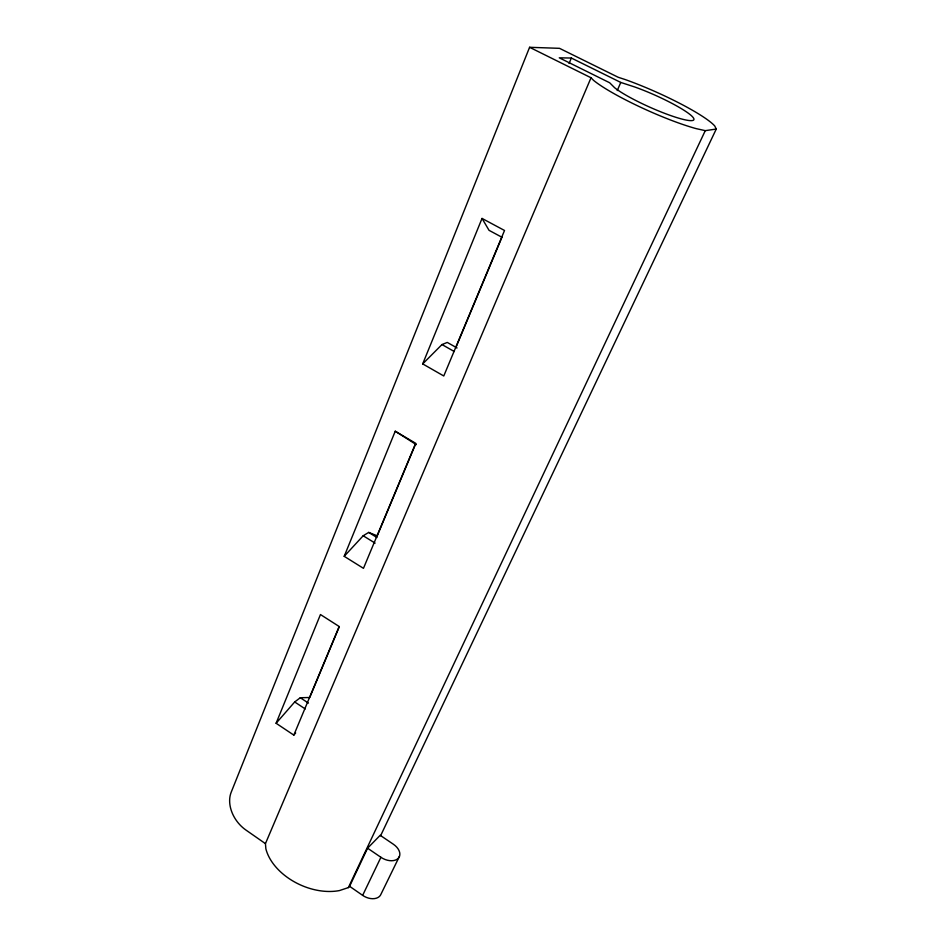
<?xml version="1.0" encoding="UTF-8"?>
<svg xmlns="http://www.w3.org/2000/svg" width="946" height="946" viewBox="0 0 946 946"><rect width="100%" height="100%" fill="white"/><g stroke="black" fill="none" stroke-linecap="round" stroke-linejoin="round"><path stroke-width="1.42" d="M380.576 835.779L716.252 129.046L714.762 125.995A70.241 10.158 24.1 0 0 625.282 79.582L618.211 77.276L559.512 48.329L529.594 47.3L231.191 792.24A29.929 22.196 51.7 0 0 245.972 830.08L265.436 843.643L265.873 848.822A52.503 35.357 24.4 0 0 339.425 890.576L348.376 887.596L349.594 886.307L367.58 848.195L380.197 835.306L393.347 844.222A13.528 8.81 27 0 1 398.231 858.306A13.528 8.81 27 0 1 380.919 857.301L367.58 848.195M276.102 723.264L320.458 614.545L339.176 626.5L293.828 735.113L276.102 723.264L294.691 701.967L300.296 697.734L309.732 697.509L339.082 627.233M344.202 556.319L395.239 431.222L415.672 443.296L363.465 568.333L344.202 556.319L363.181 535.767L368.68 532.421L377.253 535.826L415.732 443.698M422.696 363.903L482.034 218.431L504.525 230.481L443.78 375.976L422.696 363.903L441.983 344.557L447.281 342.428L457.036 347.951M569.078 63.488L571.349 58.037L620.777 82.444L634.636 86.949A45.42 6.563 24.1 0 1 690.024 114.513A45.42 6.563 24.1 0 1 669.851 115.27A45.42 6.563 24.1 0 1 614.616 87.706L609.662 82.763L559.275 57.824L571.349 58.037M455.747 347.868L502.054 236.997M265.436 843.643L591.025 77.761L529.594 47.3M617.241 90.568L620.777 82.444M348.376 887.596L705.278 130.654L716.252 129.046M349.594 886.307L362.649 895.365L380.919 857.301M399.484 856.284L381.049 894.053A13.291 9.011 27.3 0 1 362.649 895.365M293.828 735.113L295.672 732.961M705.278 130.654L696.067 128.597A70.241 10.158 24.1 0 1 593.497 80.304L591.025 77.761M501.959 237.269L489.047 230.327L482.034 218.431M441.983 344.557L454.246 351.51M416.275 444.632L395.239 431.222M368.68 532.421L376.981 537.529M363.181 535.767L375.113 543.122M300.296 697.734L308.443 703.103M294.691 701.967L305.239 708.944"/></g></svg>
